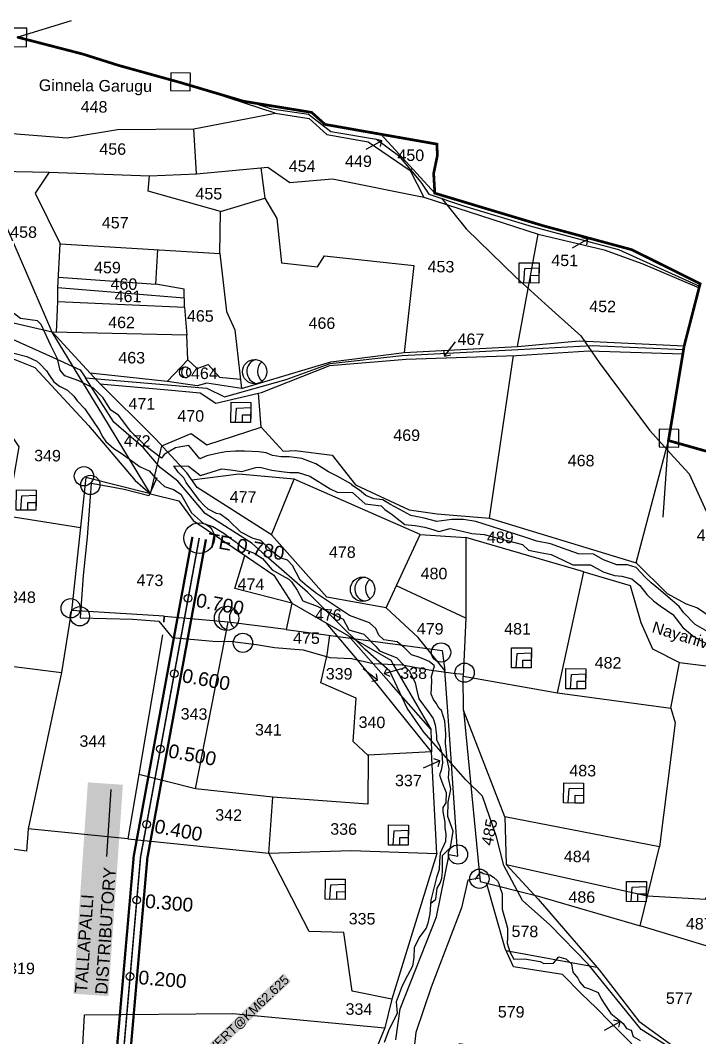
# Model space of a CAD drawing. Header units: inches. Extents: x 216030 to 222213, y 1586560 to 1591986.
# Drawn here: x 219096 to 219984, y 1589324 to 1590653 of the extents above; entities that cross this region are included whole.
import ezdxf
from ezdxf.enums import TextEntityAlignment as Align

# ---------------------------------------------------------------- set-up
doc = ezdxf.new("R2010")
doc.units = ezdxf.units.IN
doc.header["$LTSCALE"] = 15
doc.header["$MEASUREMENT"] = 0
doc.header["$PDMODE"] = 32
doc.header["$PDSIZE"] = 10
doc.linetypes.add('HIDDEN2', pattern=[0.1875, 0.125, -0.0625])
for name, color, linetype in [('BOUNDRY STONES', 240, 'Continuous'), ('CANAL1', 7, 'Continuous'), ('CSMark', 72, 'Continuous'), ('PAPER SIZE', 5, 'Continuous'), ('PLOTS', 7, 'Continuous'), ('PLOTS NO', 7, 'Continuous'), ('ROADS', 1, 'Continuous'), ('STREAMS', 4, 'Continuous'), ('STRUCTURE', 5, 'Continuous'), ('text2', 7, 'Continuous'), ('VILLAGE BOUNDRY', 5, 'Continuous'), ('wells', 7, 'Continuous')]:
    doc.layers.add(name, color=color, linetype=linetype)
doc.styles.add('FONT1', font='Arial')
doc.styles.get("Standard").update_dxf_attribs({"font": 'arial.ttf'})
doc.dimstyles.get("Standard").update_dxf_attribs({"dimtxt": 0.18, "dimasz": 0.18, "dimexe": 0.18, "dimexo": 0.0625, "dimgap": 0.09, "dimtad": 0, "dimtih": 1, "dimtoh": 1, "dimdec": 4, "dimzin": 0, "dimdsep": 46, "dimtxsty": 'Standard', "dimcen": 0.09, "dimadec": 0, "dimazin": 0, "dimtfac": 1, "dimtdec": 4, "dimtofl": 0, "dimtmove": 0, "dimatfit": 3, "dimfxl": 1, "dimtolj": 1, "dimtzin": 0, "dimarcsym": 0})

# ---------------------------------------------------------------- blocks, each defined once
blk = doc.blocks.new('VBV BVB')
at = {"layer": 'wells'}
for points in [[(18263.9, 9973.8), (18300.3, 9973.8), (18300.3, 9936.9), (18263.9, 9936.9)], [(18274.1, 9963.3), (18300.3, 9964.6), (18300.3, 9936.9), (18272.6, 9936.9)], [(18285.1, 9951.1), (18300.3, 9951.1), (18300.3, 9936.9), (18285.1, 9936.9)]]:
    blk.add_lwpolyline(points, close=True, dxfattribs=at)
blk = doc.blocks.new('FGCFTCFTCF')
at = {"layer": 'wells'}
blk.add_circle((17641.3, 9533.1), 22.4, dxfattribs=at)
for centre, start, end in [((17649.2, 9533.6), 103.4859, 263.2384), ((17668.8, 9534), 129.795, 234.0532)]:
    blk.add_arc(centre, 22.4, start, end, dxfattribs=at)
blk = doc.blocks.new('gdggfg')
at = {"layer": 'PLOTS NO'}
for points in [[(18501.3, 7805), (18515.5, 7835.3)], [(18497.2, 7814.7), (18501.3, 7805), (18512.2, 7809.6)]]:
    blk.add_lwpolyline(points, dxfattribs=at)

msp = doc.modelspace()

# ---------------------------------------------------------------- linework, layer by layer
at = {"layer": 'BOUNDRY STONES'}
msp.add_lwpolyline([(219091.9, 1590630.8), (219162.6, 1590652.7)], dxfattribs=at)
for points in [[(219104.3, 1590642.3), (219076.8, 1590642.6), (219076.6, 1590618.4), (219104, 1590618.1)], [(219318.2, 1590583.8), (219292.5, 1590584), (219292.2, 1590560.9), (219317.9, 1590560.7)], [(219956.6, 1590118.6), (219930.9, 1590118.8), (219930.7, 1590095.7), (219956.4, 1590095.5)]]:
    msp.add_lwpolyline(points, close=True, dxfattribs=at)
for centre in [(219179, 1590057.4), (219187.4, 1590046.1), (219161.7, 1589885), (219173.7, 1589874.6), (219386.8, 1589839.9), (219645.8, 1589827.3), (219676.5, 1589800.9), (219667.9, 1589563.5), (219695.9, 1589531.8)]:
    msp.add_circle(centre, 12.6, dxfattribs=at)
at = {"layer": 'CANAL1', "color": 200, "linetype": 'ByBlock', "ltscale": 40, "const_width": 3, "elevation": 90.5}
for points in [[(219213, 1589205.8), (219244.1, 1589561.2), (219320.8, 1589978.3)], [(219231, 1589204.2), (219261.9, 1589558.8), (219338.5, 1589975)]]:
    msp.add_lwpolyline(points, dxfattribs=at)
at = {"layer": 'CANAL1', "color": 1, "linetype": 'HIDDEN2', "ltscale": 5, "const_width": 2, "elevation": 90.5}
msp.add_lwpolyline([(219222, 1589205), (219253, 1589560), (219329.7, 1589976.7)], dxfattribs=at)
at = {"layer": 'CSMark', "linetype": 'Continuous'}
for p in [(219315.2, 1589898, 90.5), (219297.1, 1589799.6, 90.5), (219279, 1589701.3, 90.5), (219260.9, 1589602.9, 90.5), (219248.1, 1589503.9, 90.5), (219239.4, 1589404.2, 90.5)]:
    msp.add_point(p, dxfattribs=at)
at = {"layer": 'PLOTS'}
for points in [[(219062.7, 1590506.5), (219157, 1590499.5), (219223.1, 1590510.2), (219322.8, 1590510.9), (219428.9, 1590531.6), (219308.6, 1590570.5)], [(219428.9, 1590531.6), (219473.5, 1590524.7), (219496.4, 1590503.6), (219550.6, 1590494.1), (219605.3, 1590456.6), (219623.3, 1590421.7), (219772.7, 1590373.3), (219859.1, 1590352.9), (219909.3, 1590334.6), (219983, 1590303.4)], [(219137.7, 1590245.6), (219046.2, 1590456.3), (219133.5, 1590454.6), (219264.8, 1590449.8), (219326.2, 1590452.3), (219322.8, 1590510.9)], [(219637.6, 1590427), (219567.2, 1590504)], [(219133.5, 1590454.6), (219115.2, 1590427), (219148.1, 1590360.9), (219356.5, 1590348.4), (219357.3, 1590403.3), (219415.5, 1590420.5)], [(219357.3, 1590403.3), (219262.8, 1590429.5), (219264.8, 1590449.8)], [(219326.2, 1590452.3), (219419.5, 1590460.8), (219448.3, 1590441), (219503.7, 1590445.6), (219623.3, 1590421.7)], [(219410.3, 1590460), (219415.5, 1590420.5), (219431, 1590394.1), (219437.2, 1590336), (219484.1, 1590330.8), (219493.6, 1590345.4), (219610.2, 1590332.7), (219597.6, 1590218.8), (219745.5, 1590226.9), (219772.7, 1590373.3)], [(219605.3, 1590456.6), (219608.1, 1590459.2)], [(219310.1, 1590289.9), (219235.5, 1590296), (219145, 1590303.3), (219148.1, 1590360.9)], [(219356.5, 1590348.4), (219365.3, 1590272.6), (219376.3, 1590248.6), (219384.8, 1590171.8), (219339.6, 1590179), (219327.1, 1590175.6), (219287.8, 1590180.9), (219187.2, 1590191.8)], [(219310.4, 1590278.3), (219309.9, 1590301.5), (219273, 1590308), (219275.7, 1590353.3)], [(219145.7, 1590317.2), (219273, 1590308)], [(219145.1, 1590285.6), (219145, 1590303.3)], [(219586.7, 1589321.5), (219592.4, 1589361.8), (219639.8, 1589482.1), (219656.3, 1589563.5), (219667.7, 1589561.2), (219656.7, 1589720), (219650.9, 1589803.9), (219615.8, 1589846.7), (219574.2, 1589885.5), (219496.7, 1589899.6), (219424, 1589980.7), (219326.9, 1590042.8), (219313.5, 1590061.9), (219272.4, 1590106.3), (219197, 1590181.1), (219142.6, 1590240.3), (219137.7, 1590245.6), (218998.4, 1590277.6)], [(219143.3, 1590245.5), (219145.1, 1590285.6), (219310.4, 1590278.3), (219313.6, 1590241.5)], [(218793.2, 1589402.5), (218788.2, 1589512.8), (218827, 1589599.4), (218772, 1589679.3), (218758.1, 1589719.1), (218751.8, 1589804.4), (218767.6, 1589852.6), (218769.3, 1589857.9), (218796.2, 1589885.3), (218803, 1589916.7), (218868.8, 1589993), (218916.2, 1590048), (218960.2, 1590150.8), (218998.1, 1590249.3), (219049, 1590225.7), (219114.8, 1590199.3), (219184.9, 1590123.5), (219245.9, 1590051.7), (219265.9, 1590034.6), (219203.6, 1590137.2), (219137.7, 1590245.6)], [(219315, 1590209.5), (219313.6, 1590241.5), (219137.7, 1590245.6)], [(219050.4, 1590225.2), (219066.2, 1590155.4), (219083.3, 1590111.3), (219093.8, 1590096), (219086.6, 1590053), (219078.7, 1590005.8), (219174.4, 1589990.5)], [(219745.5, 1590226.9), (219826.4, 1590234.1), (219963.5, 1590227.6)], [(219199.9, 1590178.2), (219288.7, 1590170.3), (219331.1, 1590166.5), (219351.6, 1590152.9), (219407, 1590165.9), (219411.1, 1590166.9), (219500.6, 1590202.1), (219600.1, 1590210.1), (219744.4, 1590215), (219838.9, 1590221.3), (219961.8, 1590217.4)], [(219384.8, 1590171.8), (219501.8, 1590207), (219597.6, 1590218.8)], [(219410.5, 1590121.6), (219439.6, 1590090.1), (219455.2, 1590090.8), (219503.6, 1590085.1), (219533.9, 1590046.1), (219604.3, 1590013.7), (219640.8, 1590008.1), (219709, 1590002.7), (219740.4, 1590214.9)], [(219287.8, 1590180.9), (219315, 1590209.5), (219326.9, 1590198.1), (219341.6, 1590203.3), (219356, 1590186.7), (219383.4, 1590184.1)], [(219265.9, 1590034.6), (219280.8, 1590097.2), (219319, 1590113.1), (219339.5, 1590098.4), (219410.5, 1590121.6), (219407, 1590165.9)], [(219709, 1590002.7), (219900.6, 1589944.2), (219943, 1590104)], [(219265.9, 1590034.6), (219181.3, 1590055.6), (219163.3, 1589885.4), (219149.8, 1589801.3), (219106.1, 1589597), (219104.1, 1589568), (218974.7, 1589586.3)], [(219574.2, 1589885.5), (219618.5, 1589981.2), (219453.7, 1590053.4), (219381.6, 1590059.9), (219320.2, 1590052.3)], [(219424, 1589980.7), (219453.7, 1590053.4)], [(219900.6, 1589944.2), (219941.4, 1589904.1), (219966.3, 1589890.6), (219981, 1589885.5), (220060, 1589831.8), (220067.8, 1589901.4), (220078.7, 1589903.6), (220127.2, 1590052.2)], [(219265.9, 1590034.6), (219303, 1590025.4), (219321.7, 1589999.5), (219392.7, 1589951.7), (219427.4, 1589928.4), (219450.7, 1589891.6), (219376.4, 1589910.9), (219389.5, 1589953.9)], [(219618.5, 1589981.2), (219678, 1589977.3), (219678.3, 1589872.1), (219587.4, 1589914.1)], [(219678.3, 1589872.1), (219674.6, 1589796.2), (219797.8, 1589774.6), (219832.2, 1589932.4), (219678, 1589977.3)], [(219832.2, 1589932.4), (219893, 1589914.7), (219906.7, 1589866.6), (219921.9, 1589831.9), (219957.6, 1589814.2), (220044.6, 1589803.4), (220117.3, 1589776.6), (220129.5, 1589809.8)], [(219443.3, 1589857.1), (219367.5, 1589866.9), (219284.1, 1589874.4), (219283.6, 1589867), (219283.7, 1589874.5), (219162.8, 1589882.3)], [(219450.7, 1589891.6), (219443.3, 1589857.1), (219531, 1589845.5), (219647.2, 1589830), (219650.9, 1589803.9)], [(219450.7, 1589891.6), (219531, 1589845.5), (219580.3, 1589817.1), (219583.6, 1589810.5), (219632.4, 1589727.1), (219633.1, 1589697.4), (219536.4, 1589817.7), (219495.5, 1589865.8)], [(219324.9, 1589649.4), (219367.5, 1589866.9)], [(219281.8, 1589850.4), (219250.9, 1589668.1), (219236.5, 1589583.8), (219106.1, 1589597)], [(219496.8, 1589824.1), (219500.2, 1589849.6)], [(219632.4, 1589727.1), (219580.4, 1589786.1), (219525, 1589848.9)], [(218919.6, 1589596.3), (218940.7, 1589678.9), (218953.3, 1589829.6), (219028.2, 1589816.2), (219149.8, 1589801.3)], [(219550.5, 1589692.8), (219530.9, 1589711.1), (219534.7, 1589767.5), (219488.6, 1589787.7), (219496.8, 1589824.1)], [(219797.8, 1589774.6), (219946, 1589754.7), (219957.6, 1589814.2)], [(219946, 1589754.7), (219951.7, 1589735.2), (219931.1, 1589573.6), (219729.3, 1589612.8), (219675.3, 1589752), (219674.6, 1589796.2)], [(219729.3, 1589612.8), (219730.9, 1589550.3), (219915.4, 1589509.4), (219991.2, 1589505.2), (220022.4, 1589553.1), (220057.4, 1589552.3), (220057.7, 1589563.6), (220076.6, 1589563.2), (220102.9, 1589698.6), (220117.3, 1589776.6)], [(219675.3, 1589752), (219696.8, 1589528.4), (219771.3, 1589509.4), (219905.9, 1589470.3), (219931.1, 1589573.6)], [(219640.2, 1589564.7), (219633.1, 1589697.4), (219550.5, 1589693), (219550.1, 1589629.1), (219426.1, 1589638.4)], [(219581.4, 1589374.4), (219529.6, 1589385.2), (219518.8, 1589461.8), (219473.2, 1589463), (219420.7, 1589565.2), (219426.1, 1589638.4), (219324.9, 1589649.4), (219250.9, 1589668.1)], [(219236.5, 1589583.8), (219420.7, 1589565.2), (219528.5, 1589568.8), (219640.2, 1589564.7), (219606.8, 1589456.6), (219581.4, 1589374.4), (219572.1, 1589337.3)], [(219730.9, 1589550.3), (219772.6, 1589505.3), (219825.1, 1589444.6), (219852.5, 1589413), (219904.2, 1589345.9), (219939.2, 1589320.6), (219996.2, 1589279.3), (220016.1, 1589245.6), (220023, 1589296.4), (220041, 1589429.4), (219905.9, 1589470.3)], [(219696.4, 1589532.6), (219680.7, 1589529.8), (219672.3, 1589493.7), (219633, 1589390.3), (219613, 1589331.2), (219608.8, 1589295.5), (219583.9, 1589256.8), (219662.6, 1589243), (219669.8, 1589316.8), (219776.2, 1589297), (219861.5, 1589275.1), (219895.3, 1589316.3), (219866.5, 1589344.9), (219848.3, 1589363.1), (219829.5, 1589381.7), (219804.4, 1589406.7), (219740.5, 1589416.8), (219729.4, 1589440.8), (219705.1, 1589526.3)], [(219730.6, 1589438.2), (219849.5, 1589416.5)], [(219026.6, 1589225.8), (219173.2, 1589234.7), (219179.8, 1589354), (219373.8, 1589355.8), (219572.1, 1589337.3), (219533.2, 1589241.3), (219504.9, 1589191.6), (219477.6, 1589174.4)]]:
    msp.add_lwpolyline(points, dxfattribs=at)
at = {"layer": 'ROADS', "color": 1}
for points in [[(219400.4, 1590544.9), (219424.3, 1590537.2), (219472.6, 1590530.2), (219501.9, 1590507.7), (219561.2, 1590497.5), (219590.2, 1590476.2), (219619.4, 1590441.4), (219629.8, 1590425.9), (219675.2, 1590410.4), (219765, 1590383.3), (219877.6, 1590353.3), (219983.6, 1590305.6)], [(219646.4, 1590420.3), (219678.4, 1590380.6), (219743.4, 1590317.3), (219786.7, 1590278.2), (219828.3, 1590240.8), (219852.3, 1590206), (219918.2, 1590117.5), (219949.9, 1590082.5), (219970, 1590060.4), (220012.7, 1589967), (220033.1, 1589922.4), (220057, 1589857.7), (220063.6, 1589800.7), (220051.8, 1589755.3), (220040.1, 1589684.7), (220022.3, 1589598.5), (220024.2, 1589540.9), (220012.1, 1589527.8), (220006.6, 1589504.6), (220011.3, 1589454.5), (220026.7, 1589446.3), (220021.7, 1589371.8), (220015, 1589270.8), (220007.4, 1589252.2)], [(219076.9, 1590240.5), (219138, 1590212.8), (219174.2, 1590196.3), (219181.1, 1590185.8), (219242, 1590180.6), (219339.8, 1590172.3), (219362.6, 1590160.9), (219443.5, 1590183.9), (219501, 1590204.7), (219594.7, 1590215.2), (219746.4, 1590223.1), (219843.4, 1590228.2), (219962.7, 1590222.8)], [(219955.8, 1589304.4), (219907.4, 1589335.1), (219838.2, 1589420.3), (219787.9, 1589471.8), (219752.3, 1589503.4), (219728, 1589549.2), (219718.3, 1589586.6), (219700, 1589639.5), (219678.2, 1589660.9), (219623.4, 1589723.4), (219601.5, 1589754.6), (219578.9, 1589802.8), (219546.7, 1589831), (219506.5, 1589870.9), (219471.2, 1589906), (219420.2, 1589950.6), (219398.7, 1589969.5), (219337.4, 1590008.6), (219301.9, 1590051.1), (219278.5, 1590069), (219256.8, 1590094.4), (219218.3, 1590128), (219181.1, 1590185.8)]]:
    msp.add_lwpolyline(points, dxfattribs=at)
at = {"layer": 'STREAMS', "color": 4}
for points in [[(219993.1, 1589855), (219978, 1589863.7), (219962.5, 1589879.3), (219957, 1589887.4), (219947.8, 1589895.3), (219930.1, 1589910.3), (219920.4, 1589918.4), (219912.4, 1589925.8), (219900.8, 1589938.2), (219889.6, 1589941.9), (219875.6, 1589941.8), (219858.1, 1589948.1), (219844.8, 1589955.8), (219825.5, 1589956.3), (219804.3, 1589963.3), (219788.6, 1589969.1), (219770.8, 1589972.5), (219755.4, 1589978), (219691.4, 1589998.5), (219675, 1590000.8), (219659.9, 1590001), (219640.3, 1589998.3), (219623.5, 1590002.6), (219606.4, 1590006.2), (219592.1, 1590014.1), (219579, 1590020.9), (219569.5, 1590026.8), (219558, 1590027.9), (219547.3, 1590032.4), (219539.1, 1590039.3), (219530.4, 1590045), (219528.6, 1590047.1), (219509.9, 1590057.3), (219498.5, 1590063), (219482.2, 1590073.7), (219463.7, 1590080.4), (219447.1, 1590082.6), (219436.9, 1590082.7), (219425.4, 1590084.3), (219417.1, 1590088), (219407.6, 1590089.1), (219389, 1590090), (219377.2, 1590090.1), (219364.3, 1590089.3), (219354.7, 1590087.7), (219339.6, 1590083.9), (219330.7, 1590080.1), (219316, 1590097.4), (219308.2, 1590096.2), (219298.9, 1590094.4), (219284.1, 1590085.7), (219280.2, 1590081.1), (219260.5, 1590096.2), (219240.4, 1590116), (219224.2, 1590137.2), (219214, 1590143.6), (219204.2, 1590159.6), (219191.4, 1590172.4), (219172.3, 1590182), (219154.1, 1590188.5), (219147.8, 1590196.1), (219144.3, 1590210.6), (219135.9, 1590228.3), (219123.3, 1590255.5), (219118.2, 1590260.2), (219096.2, 1590263.4), (219079.4, 1590275.8)], [(219087.5, 1590217.9), (219104.5, 1590213.7), (219117.5, 1590207.6), (219121.5, 1590204.3), (219129.9, 1590195.2), (219134.1, 1590188.8), (219139.7, 1590180.7), (219147.2, 1590175.2), (219157.4, 1590169.9), (219166, 1590162), (219170.2, 1590156), (219180.1, 1590145.5), (219199.2, 1590117), (219202.7, 1590109.9), (219207.6, 1590102.7), (219218.2, 1590093.6), (219227.6, 1590087.6), (219252.7, 1590069.6), (219264.1, 1590064.5), (219272.9, 1590054.3), (219284.3, 1590044.1), (219296.3, 1590040.2), (219305.5, 1590034.2), (219319.7, 1590009.7), (219335.4, 1589995.6), (219347.7, 1589991.6), (219361.8, 1589983.2), (219368.1, 1589978.4), (219378, 1589971.2), (219383.4, 1589966.7), (219389.7, 1589961.9), (219402.5, 1589956.4), (219412.6, 1589950.2), (219425, 1589935.1), (219438, 1589927.7), (219446.9, 1589922.8), (219450.2, 1589919.7), (219457.9, 1589908.5), (219465.1, 1589894.7), (219484, 1589887.7), (219518, 1589870.7), (219525.2, 1589856.7), (219544.8, 1589851), (219560.7, 1589835.2), (219565.4, 1589829.5), (219588, 1589820.3), (219604.7, 1589802.8), (219612.1, 1589787.8), (219613.9, 1589777.6), (219616.8, 1589766.9), (219630.4, 1589748.3), (219635.5, 1589741), (219638, 1589732.9), (219639.8, 1589718.9), (219639.7, 1589713), (219643.7, 1589705.6), (219646.9, 1589695.9), (219647.7, 1589682.7), (219645.7, 1589673.5), (219643.8, 1589667.6), (219644.9, 1589663.1), (219648.1, 1589654.8), (219652.5, 1589644.3), (219652.1, 1589630.9), (219648.3, 1589625), (219648, 1589619.1), (219650.9, 1589605.6), (219650.9, 1589597.8), (219652, 1589590.4), (219651.6, 1589580.5), (219644.6, 1589565.1), (219643.8, 1589554.4), (219643.2, 1589544), (219639.8, 1589533.4), (219632.4, 1589503.9), (219631, 1589486.1), (219628.5, 1589473.6), (219626.1, 1589467.4), (219617.9, 1589456.6), (219610.7, 1589442.1), (219610.3, 1589429), (219608.5, 1589417.7), (219602, 1589405.6), (219595, 1589391.9), (219587.2, 1589371.2), (219588.5, 1589356.5), (219576.9, 1589333.4), (219571.3, 1589317.8)], [(219632, 1589499.4), (219639, 1589505.2), (219640.8, 1589519.7), (219644.4, 1589526.2), (219646.7, 1589532.5), (219647.7, 1589541.2), (219647.8, 1589552.9), (219647.6, 1589562.3), (219658.2, 1589572.8), (219661.6, 1589594), (219654.8, 1589613.1), (219655.2, 1589631.7), (219658.5, 1589648.9), (219655.5, 1589663.5), (219656.5, 1589675.4), (219653.9, 1589687.7), (219652.8, 1589696.5), (219651.4, 1589708.9), (219651.8, 1589721), (219650.8, 1589737.5), (219646.4, 1589751.7), (219643.1, 1589754.3), (219639.4, 1589761.3), (219635.8, 1589765.8), (219632.8, 1589773), (219633.2, 1589781.1), (219633.8, 1589790.1), (219633.2, 1589795.8), (219637.4, 1589809.8), (219630.1, 1589815.4), (219617.9, 1589820.7), (219607.3, 1589824), (219597.6, 1589833.6), (219588.3, 1589841.3), (219571, 1589843.9), (219564.4, 1589849.9), (219560.6, 1589858.7), (219552.2, 1589866.2), (219526.1, 1589875.5), (219482.8, 1589904.5), (219470.8, 1589913.8), (219461.8, 1589921.5), (219456.6, 1589931.5), (219451.4, 1589940.9), (219445.1, 1589947.6), (219436.9, 1589950.6), (219431.2, 1589953.7), (219424.6, 1589959.6), (219410.3, 1589973.5), (219400.1, 1589976.2), (219384, 1589984.2), (219367.8, 1590000.2), (219357.1, 1590007.8), (219352.4, 1590008.9), (219341.6, 1590014.3), (219335.7, 1590019.5), (219330, 1590025.7), (219312.8, 1590049.4), (219309.7, 1590055.5), (219302.4, 1590062.7), (219296.4, 1590070.9), (219315.7, 1590070.7), (219331.5, 1590058.2), (219359.2, 1590066.9), (219370.4, 1590065.6), (219385.4, 1590063.8), (219403.7, 1590068.7), (219408.8, 1590069.3), (219424.5, 1590065.5), (219437.4, 1590063.7), (219448, 1590062.4), (219459.2, 1590062.5), (219474.4, 1590057.5), (219500.8, 1590040.9), (219510.2, 1590036.7), (219529.9, 1590036.2), (219542.6, 1590024.7), (219546.5, 1590021.5), (219556.9, 1590020), (219567.3, 1590018.6), (219572.4, 1590014), (219582, 1590007.3), (219588.5, 1590002.2), (219598.4, 1589994.6), (219612, 1589993), (219624.6, 1589990.9), (219636.2, 1589987.4), (219642.7, 1589985.4), (219657.5, 1589989.3), (219671.6, 1589986.3), (219686.1, 1589982.5), (219702, 1589981.3), (219752.4, 1589968.2), (219760, 1589960.8), (219775.5, 1589957.8), (219789.6, 1589955.2), (219805.5, 1589947.7), (219818.1, 1589941.8), (219841.1, 1589941.6), (219857.6, 1589932.7), (219872.6, 1589927.7), (219882, 1589926.8), (219895.2, 1589923.4), (219905.6, 1589914.6), (219914.9, 1589902.9), (219923.6, 1589894.5), (219932.2, 1589888.4), (219948.9, 1589877), (219961.8, 1589859.9), (219976.5, 1589847.7), (220027.4, 1589819.9)], [(219274.2, 1590055.2), (219263.8, 1590031.9), (219231.5, 1590040.2), (219208, 1590044.4), (219188.3, 1590047.9), (219183.1, 1589978), (219177.9, 1589927.6), (219174.1, 1589872.4), (219243, 1589870.9), (219277, 1589868.1), (219294.3, 1589846.9), (219347.7, 1589842.2), (219373.1, 1589841.6), (219404.6, 1589837.8), (219428.2, 1589833.9), (219465.4, 1589830.9), (219500.4, 1589820.6), (219528.7, 1589819.6), (219557.2, 1589813.1), (219595, 1589811.2), (219630.3, 1589804.4), (219661.8, 1589800.3), (219675.3, 1589799)], [(219690.3, 1589531), (219697.8, 1589541), (219700.7, 1589538.8), (219709.7, 1589536.9), (219714.2, 1589533.9), (219719.7, 1589528.9), (219721.2, 1589525.7), (219723.3, 1589518.2), (219725.6, 1589512.4), (219725.8, 1589505.5), (219725.7, 1589498.9), (219725.6, 1589492), (219728, 1589484.3), (219731, 1589473.9), (219732.5, 1589467.3), (219732.4, 1589455.1), (219732.3, 1589447.7), (219735.7, 1589436.3), (219740.9, 1589427), (219754.7, 1589427.1), (219775.3, 1589423.7), (219780.3, 1589421.3), (219792.7, 1589421.4), (219799.5, 1589429.8), (219809, 1589427.1), (219816.3, 1589420.6), (219818.1, 1589409.8), (219824.4, 1589401.9), (219827.2, 1589396.6), (219832.7, 1589390.4), (219838.3, 1589388.3), (219850.9, 1589383.4), (219854.8, 1589375.9), (219859, 1589368.7), (219867.6, 1589355.7), (219878.4, 1589347.1), (219883.6, 1589343), (219888.3, 1589336.1), (219894.1, 1589334.2), (219896.7, 1589326), (219905.9, 1589320.8)]]:
    msp.add_lwpolyline(points, dxfattribs=at)
at = {"layer": 'text2', "color": 2}
msp.add_lwpolyline([(219936.2, 1590004), (219943, 1590104)], dxfattribs=at)
at = {"layer": 'text2', "linetype": 'Continuous'}
msp.add_circle((219329.7, 1589976.7, 90.5), 20, dxfattribs=at)
at = {"layer": 'VILLAGE BOUNDRY'}
msp.add_lwpolyline([(220127.2, 1590052.2, 3.55, 3.55, 0), (219943, 1590104, 3.55, 3.55, 0), (219963.5, 1590227.6, 3.55, 3.55, 0), (219984.4, 1590308.8, 3.55, 3.55, 0), (219895.1, 1590353.2, 3.55, 3.55, 0), (219779.9, 1590384.3, 3.55, 3.55, 0), (219637.6, 1590427, 3.55, 3.55, 0), (219636.1, 1590452.9, 3.55, 3.55, 0), (219641, 1590476.4, 3.55, 3.55, 0), (219640.3, 1590491.1, 3.55, 3.55, 0), (219494.1, 1590516.8, 3.55, 3.55, 0), (219476.6, 1590532.5, 3.55, 3.55, 0), (219387.8, 1590547, 3.55, 3.55, 0), (219304.4, 1590571.7, 3.55, 3.55, 0), (219224.6, 1590593.8, 3.55, 3.55, 0), (219177.4, 1590608.7, 3.55, 3.55, 0), (219091.9, 1590630.8, 3.55, 3.55, 0)], format="xyseb", dxfattribs=at)
at = {"layer": 'VILLAGE BOUNDRY', "color": 6}
msp.add_lwpolyline([(220127.2, 1590052.2), (219943, 1590104), (219963.5, 1590227.6), (219984.4, 1590308.8), (219895.1, 1590353.2), (219779.9, 1590384.3), (219637.6, 1590427), (219636.1, 1590452.9), (219641, 1590476.4), (219640.3, 1590491.1), (219494.1, 1590516.8), (219476.6, 1590532.5), (219387.8, 1590547), (219304.4, 1590571.7), (219224.6, 1590593.8), (219177.4, 1590608.7), (219091.9, 1590630.8)], dxfattribs=at)

# ---------------------------------------------------------------- block references
at = {"layer": 'PLOTS NO'}
for p, xscale, yscale, zscale, rotation in [((233490.9, 1587353.5), 0.7107817519603229, 0.7107817519603229, 0.7107817519603229, 144.4096645203973), ((233760.3, 1587225), 0.7107817519603229, 0.7107817519603229, 0.7107817519603229, 144.4096645203973), ((205605.9, 1587670.7), 0.7107817519603229, 0.7107817519603229, 0.7107817519603229, 347.3927559265608), ((206791.3, 1596154.3), 0.7107817519603229, 0.7107817519603229, 0.7107817519603229, 310.690234784106), ((222034.6, 1575734.3), 0.710781751960323, 0.710781751960323, 0.710781751960323, 77.10055853471201), ((233135.7, 1585028.2), 0.710781751960323, 0.710781751960323, 0.710781751960323, 138.0813329058592), ((233802.3, 1586203.2), 0.7107817519603229, 0.7107817519603229, 0.7107817519603229, 144.4096645203973)]:
    msp.add_blockref('gdggfg', p, dxfattribs=dict(at, xscale=xscale, yscale=yscale, zscale=zscale, rotation=rotation))
at = {"layer": 'wells', "rotation": 359.4143192848295}
for name, p, xscale, yscale, zscale in [('VBV BVB', (206694.5, 1583380), 0.7107817519603229, 0.7107817519603229, 0.7107817519603229), ('FGCFTCFTCF', (213513.1, 1587136), 0.3268782897681438, 0.3268782897681438, 0.3268782897681438), ('FGCFTCFTCF', (206794.4, 1583546.5), 0.7107817519603229, 0.7107817519603229, 0.7107817519603229), ('VBV BVB', (206317.9, 1583197.8), 0.7107817519603229, 0.7107817519603229, 0.7107817519603229), ('VBV BVB', (206317.9, 1583197.8), 0.7107817519603229, 0.7107817519603229, 0.7107817519603229), ('VBV BVB', (206037.3, 1583083.4), 0.7107817519603229, 0.7107817519603229, 0.7107817519603229), ('FGCFTCFTCF', (206935.5, 1583262.4), 0.7107817519603229, 0.7107817519603229, 0.7107817519603229), ('FGCFTCFTCF', (206757.7, 1583224.4), 0.7107817519603229, 0.7107817519603229, 0.7107817519603229), ('VBV BVB', (206684.5, 1582877.4), 0.7107817519603229, 0.7107817519603229, 0.7107817519603229), ('VBV BVB', (206755.5, 1582850.1), 0.7107817519603229, 0.7107817519603229, 0.7107817519603229), ('VBV BVB', (206752.7, 1582700.9), 0.7107817519603229, 0.7107817519603229, 0.7107817519603229), ('VBV BVB', (206523.7, 1582645.9), 0.7107817519603229, 0.7107817519603229, 0.7107817519603229), ('VBV BVB', (206441.2, 1582575.2), 0.7107817519603229, 0.7107817519603229, 0.7107817519603229), ('VBV BVB', (206834.8, 1582572.2), 0.7107817519603229, 0.7107817519603229, 0.7107817519603229)]:
    msp.add_blockref(name, p, dxfattribs=dict(at, xscale=xscale, yscale=yscale, zscale=zscale))

# ---------------------------------------------------------------- texts
at = {"layer": 'CSMark', "color": 1, "linetype": 'Continuous', "style": 'FONT1'}
for s, rotation, p in [('TE 0.780', 349.5722, (219340.5, 1589974.7)), ('0.700', 349.5722, (219326, 1589896)), ('0.600', 349.5722, (219307.9, 1589797.6)), ('0.500', 349.5722, (219289.8, 1589699.3)), ('0.400', 349.5722, (219271.7, 1589600.9)), ('0.300', 355.0094, (219259.1, 1589502.9)), ('0.200', 355.0094, (219250.4, 1589403.3))]:
    msp.add_text(s, height=18, rotation=rotation, dxfattribs=at).set_placement(p, align=Align.MIDDLE_LEFT)
at = {"layer": 'PLOTS NO'}
for s, rotation, p in [('Ginnela Garugu', 359.4143, (219120, 1590560.7)), ('448', 359.4143, (219174.7, 1590532.5)), ('456', 359.4143, (219199.1, 1590477.4)), ('449', 359.4143, (219520.3, 1590461.5)), ('450', 359.4143, (219588.7, 1590469.3)), ('454', 359.4143, (219446.7, 1590455.1)), ('455', 359.4143, (219324.7, 1590419.1)), ('458', 359.4143, (219082.6, 1590369)), ('457', 359.4143, (219202.4, 1590381.2)), ('451', 359.4143, (219789.8, 1590332)), ('459', 359.4143, (219192.2, 1590322.6)), ('453', 359.4143, (219628.1, 1590323.8)), ('460', 359.4143, (219213.7, 1590301.1)), ('461', 359.4143, (219219.1, 1590285)), ('452', 359.4143, (219839.4, 1590271.9)), ('462', 359.4143, (219210.7, 1590251)), ('465', 359.4143, (219313.6, 1590259.4)), ('466', 359.4143, (219472.5, 1590250.1)), ('467', 359.4143, (219667.2, 1590229)), ('463', 359.4143, (219223.9, 1590204.9)), ('464', 359.4143, (219318.9, 1590184.5)), ('471', 359.4143, (219237.2, 1590144.8)), ('470', 359.4143, (219301.1, 1590128.9)), ('469', 359.4143, (219583.3, 1590103.7)), ('472', 359.4143, (219231.1, 1590096.2)), ('349', 359.4143, (219113.9, 1590077)), ('468', 359.4143, (219811.3, 1590070.6)), ('477', 359.4143, (219369.5, 1590023.1)), ('489', 359.4143, (219705.6, 1589970.3)), ('490', 359.4143, (219979.8, 1589973.1)), ('478', 359.4143, (219499.2, 1589951.1)), ('480', 359.4143, (219619, 1589923.1)), ('473', 359.4143, (219247.8, 1589914.3)), ('474', 359.4143, (219379.8, 1589909.1)), ('348', 359.4143, (219081.1, 1589892.2)), ('476', 359.4143, (219480.8, 1589869)), ('479', 359.4143, (219614, 1589850.9)), ('481', 359.4143, (219728.2, 1589850.8)), ('Nayanivari Vanka', 342.9062, (219920.3, 1589854)), ('475', 359.4143, (219452.3, 1589838.8)), ('482', 359.4143, (219846.5, 1589806.5)), ('339', 359.4143, (219495, 1589792.1)), ('338', 359.4143, (219592.4, 1589793)), ('343', 359.4143, (219305.4, 1589739.7)), ('341', 359.4143, (219402.5, 1589719)), ('340', 359.4143, (219537.9, 1589728.8)), ('344', 359.4143, (219173.1, 1589704.2)), ('483', 359.4143, (219813.4, 1589665.7)), ('337', 359.4143, (219585.5, 1589652.8)), ('342', 359.4143, (219350.6, 1589607.7)), ('336', 359.4143, (219500.9, 1589589.4)), ('485', 79.0288, (219712.9, 1589574.1)), ('484', 359.4143, (219806.2, 1589553.6)), ('486', 359.4143, (219812.2, 1589500.6)), ('335', 359.4143, (219525, 1589472.3)), ('487', 359.4143, (219965.7, 1589465.7)), ('578', 359.4143, (219737.8, 1589455.8)), ('319', 359.4143, (219079.9, 1589407.5)), ('577', 359.4143, (219939.5, 1589368.5)), ('334', 359.4143, (219520.9, 1589354.3)), ('579', 359.4143, (219719.9, 1589350.7))]:
    msp.add_text(s, height=15, rotation=rotation, dxfattribs=at).set_placement(p)
at = {"layer": 'STRUCTURE', "color": 5, "insert": (219166.9, 1589383.2), "char_height": 16, "width": 273.397, "attachment_point": 1, "rotation": 86.065, "style": 'FONT1', "bg_fill": 1, "box_fill_scale": 1.1, "bg_fill_color": 7, "bg_fill_true_color": 16777215, "bg_fill_transparency": 0}
msp.add_mtext('{\\C1;TALLAPALLI DISTRIBUTORY}', dxfattribs=at)
at = {"layer": 'STRUCTURE', "color": 5, "insert": (219244.9, 1589221.3), "char_height": 12, "width": 268.941, "attachment_point": 1, "rotation": 43.584, "bg_fill": 1, "box_fill_scale": 1.1, "bg_fill_color": 7, "bg_fill_true_color": 16777215, "bg_fill_transparency": 0}
msp.add_mtext('NEW PIPES CULVERT@KM62.625', dxfattribs=at)

# ---------------------------------------------------------------- leaders
at = {"layer": 'PAPER SIZE', "color": 1}
msp.add_leader([(219214.2, 1589648.2), (219208.6, 1589560.8)], dimstyle='Standard', override={"dimasz": 40, "dimgap": 0.09, "dimtad": 0, "dimtfill": 2, "dimtfillclr": 5}, dxfattribs=at)

doc.saveas('drawing.dxf')
